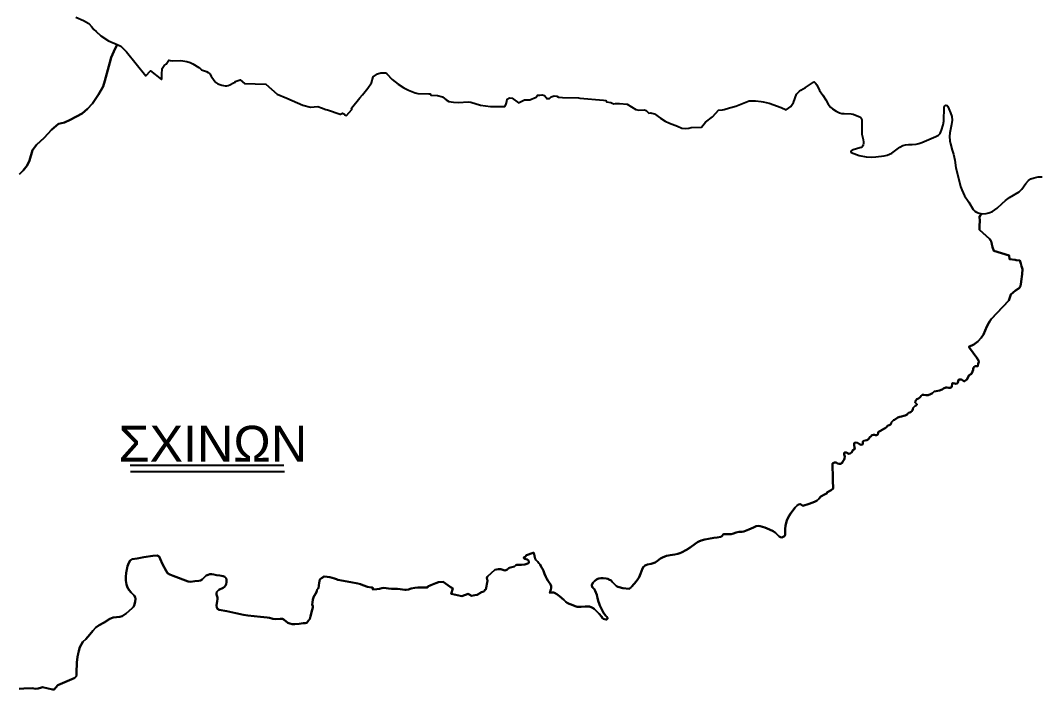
# Model space of a CAD drawing. Header units: metres. Extents: x 245125 to 394351, y 270578 to 4233311.
# Drawn here: x 293415 to 296245, y 4149672 to 4151530 of the extents above; entities that cross this region are included whole.
import ezdxf
from ezdxf.enums import TextEntityAlignment as Align
from ezdxf.lldxf.tags import DXFTag

# ---------------------------------------------------------------- set-up
doc = ezdxf.new("R2010")
doc.units = ezdxf.units.M
for name, color, linetype in [('4495-(228-329)', 103, 'Continuous'), ('ASTOTA', 7, 'Continuous'), ('ΗΛΕΙΑ_Ονομασία ΟΤΑ_ΟΚΧΕ', 6, 'Continuous')]:
    doc.layers.add(name, color=color, linetype=linetype)
doc.styles.add('ARIAL', font='arial.ttf')
tags = doc.linetypes.add('HIDDEN', pattern=[0.375, 0.25, -0.125]).pattern_tags.tags
tags[6:7] = [DXFTag(74, 4), DXFTag(75, 0), DXFTag(340, '0'), DXFTag(46, 1.0), DXFTag(50, 0.0), DXFTag(44, 0.0), DXFTag(45, 0.0)]
tags[4:5] = [DXFTag(74, 4), DXFTag(75, 0), DXFTag(340, '0'), DXFTag(46, 1.0), DXFTag(50, 0.0), DXFTag(44, 0.0), DXFTag(45, 0.0)]

msp = doc.modelspace()

# ---------------------------------------------------------------- linework, layer by layer
at = {"layer": '4495-(228-329)', "color": 103}
for p, q in [((293719.5, 4150295.5), (294147.4, 4150295.5)), ((293721.1, 4150277.4), (294149, 4150277.4))]:
    msp.add_line(p, q, dxfattribs=at)
at = {"layer": 'ASTOTA', "color": 253, "linetype": 'HIDDEN', "ltscale": 300}
for points in [[(293568.6, 4151539.2), (293589.9, 4151529.8), (293605, 4151522.2), (293612.6, 4151513.2), (293619.3, 4151505.3), (293625.7, 4151499.9), (293638.2, 4151487.3), (293659.8, 4151473.8), (293683.8, 4151463.5), (293674.6, 4151444.1), (293667, 4151427.8), (293663.2, 4151413.6), (293649.5, 4151362.5), (293644.6, 4151346.9), (293632, 4151324.8), (293615.1, 4151299.7), (293601.7, 4151284.6), (293586.8, 4151271.8), (293553, 4151254), (293537.3, 4151246.7), (293533.6, 4151245.6), (293520.6, 4151242.8), (293501.5, 4151226.1), (293481.1, 4151204.7), (293459.5, 4151184.8), (293448.7, 4151170), (293440.3, 4151141.2), (293433.1, 4151127.7), (293422.6, 4151113.9), (293412.2, 4151103.6)], [(293412.2, 4151103.6), (293422.6, 4151113.9), (293433.1, 4151127.7), (293440.3, 4151141.2), (293448.7, 4151170), (293459.5, 4151184.8), (293481.1, 4151204.7), (293501.5, 4151226.1), (293520.6, 4151242.8), (293533.6, 4151245.6), (293537.3, 4151246.7), (293553, 4151254), (293586.8, 4151271.8), (293601.7, 4151284.6), (293615.1, 4151299.7), (293632, 4151324.8), (293644.6, 4151346.9), (293649.5, 4151362.5), (293663.2, 4151413.6), (293667, 4151427.8), (293674.6, 4151444.1), (293683.8, 4151463.5), (293694.3, 4151459), (293709.7, 4151442.9), (293763.2, 4151376.8), (293776, 4151390.8), (293806.9, 4151366.3), (293808.1, 4151368.4), (293807.5, 4151380.6), (293808.7, 4151397.2), (293814.7, 4151404.9), (293819.9, 4151408.9), (293827.7, 4151420.4), (293831.3, 4151418.6), (293838.7, 4151417.7), (293859.9, 4151418.9), (293866.1, 4151418.5), (293877.3, 4151416), (293887, 4151413.2), (293894.2, 4151410), (293910.5, 4151399.5), (293915.8, 4151395.6), (293918.3, 4151392.9), (293932, 4151388.2), (293937, 4151385.6), (293940.9, 4151381.9), (293945.4, 4151376), (293953.4, 4151363.2), (293957.6, 4151358.3), (293963.3, 4151354.2), (293974.4, 4151350.7), (293984.1, 4151348.6), (293988.9, 4151348.5), (293992.5, 4151349.4), (293996.9, 4151351.3), (294007.4, 4151357), (294012, 4151358.6), (294011.4, 4151360.9), (294025.9, 4151365), (294038.1, 4151355.5), (294096.8, 4151353.2), (294128.4, 4151325.6), (294155.8, 4151314), (294199.7, 4151295.4), (294221.5, 4151289.7), (294241.2, 4151291.4), (294251.9, 4151287.5), (294263.5, 4151283.3), (294268.1, 4151281.7), (294303.3, 4151270), (294304.5, 4151270), (294310, 4151273), (294316, 4151270), (294317.2, 4151267.2), (294321.7, 4151266.4), (294336.4, 4151283.1), (294335.6, 4151286.6), (294358.5, 4151315.5), (294365.6, 4151323.6), (294380.2, 4151341.9), (294391, 4151357.3), (294395.1, 4151373.7), (294407.9, 4151381.9), (294417, 4151385), (294429.3, 4151385), (294433.6, 4151381.9), (294448.4, 4151366.4), (294465, 4151353.7), (294481.1, 4151343.5), (294493.7, 4151336.5), (294512, 4151328.9), (294519.6, 4151327.6), (294550.5, 4151326.6), (294553.5, 4151326.5), (294555.4, 4151322.5), (294558, 4151322.6), (294573.9, 4151321.9), (294588.4, 4151318.5), (294598.2, 4151310.1), (294606, 4151305), (294618.6, 4151303), (294631.8, 4151302.3), (294660.1, 4151304.5), (294667.4, 4151303.4), (294693.4, 4151295.1), (294721.2, 4151291.4), (294761.3, 4151291), (294762.5, 4151292.5), (294765, 4151298.5), (294767, 4151305.5), (294767.5, 4151311.5), (294774.8, 4151315.5), (294781.8, 4151314.6), (294799.8, 4151301.6), (294816.1, 4151309.5), (294831.3, 4151310.1), (294848.7, 4151317.4), (294852.5, 4151322.5), (294858.5, 4151322.5), (294865.5, 4151324), (294872, 4151321.5), (294876.5, 4151316.5), (294879, 4151313), (294880.1, 4151313.5), (294885.8, 4151313.5), (294890.2, 4151318.6), (294898.8, 4151320.5), (294906.1, 4151320), (294910.9, 4151317.1), (294921.5, 4151316), (294966, 4151315), (294969.6, 4151314.9), (295035.7, 4151309.1), (295041.8, 4151308), (295044, 4151304), (295056, 4151302.5), (295057.6, 4151301.8), (295059.7, 4151301), (295064.5, 4151299), (295069.5, 4151299.5), (295080.5, 4151299.5), (295101.5, 4151297.5), (295125.5, 4151282.9), (295134, 4151281.5), (295149.5, 4151282), (295154, 4151280.5), (295161.5, 4151272.5), (295167, 4151273.5), (295170.5, 4151273), (295177.5, 4151270.5), (295194.6, 4151259), (295207, 4151251), (295219.5, 4151245), (295241.5, 4151237), (295253.5, 4151231), (295264.5, 4151230.5), (295273, 4151231), (295279.5, 4151233), (295308.5, 4151233.5), (295319.5, 4151248), (295338.5, 4151263), (295348.5, 4151273), (295355.5, 4151281.5), (295366.5, 4151282), (295371.6, 4151283.4), (295386.3, 4151287.4), (295403.7, 4151291.8), (295440.6, 4151307.1), (295458.1, 4151306.6), (295473.8, 4151305.1), (295479.4, 4151303.9), (295496.8, 4151300.1), (295529.8, 4151288.5), (295543.4, 4151281.7), (295557, 4151291.6), (295564.3, 4151302.6), (295572.4, 4151325.2), (295580.5, 4151334.2), (295584.2, 4151336.4), (295597.3, 4151344.3), (295619.8, 4151359.1), (295621, 4151360), (295624.9, 4151356.3), (295628.4, 4151351.7), (295636.2, 4151335.7), (295645.1, 4151323.2), (295654, 4151309.7), (295660.4, 4151298.2), (295666.9, 4151289), (295672, 4151284.5), (295682.4, 4151277.9), (295692.3, 4151273.6), (295698.7, 4151272.3), (295704.9, 4151271.5), (295724, 4151271.2), (295729.8, 4151270.3), (295745.5, 4151263.8), (295750.3, 4151261.4), (295752.9, 4151258.1), (295753.7, 4151253.3), (295753.8, 4151214.7), (295757.3, 4151199.8), (295758.3, 4151192.3), (295758.7, 4151188.1), (295758.1, 4151184.7), (295756.9, 4151181.6), (295754.9, 4151178.9), (295752.4, 4151177.6), (295742, 4151174.8), (295727.5, 4151169.8), (295724.7, 4151168), (295723.8, 4151165.9), (295724.2, 4151163.5), (295746.8, 4151155.3), (295766.3, 4151151.4), (295780.2, 4151150.9), (295792.6, 4151151.4), (295815.6, 4151154.4), (295824.2, 4151156.5), (295830.6, 4151158.6), (295837.3, 4151162.1), (295859.8, 4151178.6), (295868.4, 4151183), (295875.6, 4151185), (295884, 4151186), (295894.3, 4151186.1), (295904.9, 4151187.1), (295912.6, 4151188.6), (295920.5, 4151191.3), (295960.1, 4151208.2), (295967.4, 4151212.1), (295971.7, 4151216.7), (295975.4, 4151225.7), (295980.1, 4151240.1), (295982.3, 4151250.4), (295983.1, 4151289.8), (295984.2, 4151293.6), (295987.3, 4151294.9), (295990.9, 4151294.2), (295993, 4151291.6), (295995.8, 4151284.8), (296000.9, 4151273.8), (296004.4, 4151263.5), (296004.9, 4151253.7), (296003.4, 4151240.9), (295998.9, 4151218.4), (295997.9, 4151208.1), (295998.7, 4151196.4), (296000.1, 4151187.6), (296004.9, 4151170.1), (296008.8, 4151159.1), (296012.4, 4151142.1), (296015.6, 4151120.9), (296023.8, 4151088.4), (296028.5, 4151069.4), (296031.6, 4151059.6), (296039.6, 4151043.4), (296049.3, 4151028.8), (296051.1, 4151025.9), (296063.7, 4151005.5), (296068.5, 4151000.8), (296073.1, 4150998.2), (296079.8, 4150995.3), (296084.8, 4150994.2), (296084.7, 4150991.8), (296084.3, 4150987.9), (296081, 4150986.7), (296082.1, 4150972.1), (296081, 4150962.1), (296081, 4150948.5), (296109, 4150923.4), (296113.7, 4150917), (296117.1, 4150900.7), (296120.6, 4150890.2), (296163.7, 4150877.5), (296164.8, 4150867.2), (296180.4, 4150865.2), (296183.1, 4150864.9), (296193.3, 4150863.6), (296196.1, 4150855.2), (296198.2, 4150848.1), (296200.7, 4150839.5), (296199.4, 4150825.5), (296197.3, 4150805.1), (296197.2, 4150803.9), (296194.9, 4150792.5), (296191.2, 4150786.8), (296180.8, 4150779.9), (296168.6, 4150769.4), (296162.3, 4150752.3), (296145.8, 4150734.7), (296113.3, 4150700.4), (296110.1, 4150694.9), (296107.1, 4150690.1), (296101.9, 4150680.4), (296092, 4150657.8), (296085.4, 4150648.5), (296076.1, 4150639), (296065, 4150630.7), (296051.4, 4150623.9), (296053.2, 4150620.8), (296073.3, 4150593.3), (296078.7, 4150585.8), (296079, 4150582.2), (296077.6, 4150576.2), (296076.8, 4150571.5), (296076.6, 4150570), (296069.2, 4150570.1), (296066.4, 4150568.7), (296064.4, 4150565.7), (296063.5, 4150562.9), (296063.1, 4150559.7), (296062, 4150555.3), (296058.8, 4150548.8), (296052.7, 4150544.8), (296045.5, 4150533.5), (296042.5, 4150530.4), (296040, 4150528.5), (296037.4, 4150528.6), (296034.4, 4150530.3), (296031.2, 4150533.1), (296027.1, 4150533.5), (296023.8, 4150533.1), (296022.6, 4150530.9), (296021.1, 4150524.9), (296019.2, 4150522.1), (296015.5, 4150521.3), (296012.3, 4150522.1), (296008.3, 4150523.3), (296005.9, 4150522.7), (296005, 4150519.7), (296004.1, 4150514.2), (296002.9, 4150511.9), (295999.3, 4150509.9), (295995.2, 4150510), (295990.8, 4150511), (295987.4, 4150510.5), (295981.4, 4150508.4), (295977.4, 4150505.1), (295970.1, 4150502.3), (295960.2, 4150500.7), (295955.2, 4150499.4), (295950.5, 4150495.4), (295944.8, 4150492.5), (295938.4, 4150489.7), (295932.1, 4150489.3), (295926.4, 4150490.6), (295922, 4150490.3), (295919.2, 4150488), (295915.8, 4150484.3), (295911.7, 4150480.6), (295906.9, 4150478.2), (295904.2, 4150475.2), (295902.8, 4150472.5), (295902.7, 4150469.4), (295903.9, 4150467.5), (295906.4, 4150465.6), (295906.7, 4150464.2), (295906.5, 4150462.3), (295905.4, 4150461.1), (295902.4, 4150459.7), (295898.9, 4150456.7), (295896.9, 4150454.6), (295895.8, 4150451.1), (295894.6, 4150448), (295892.6, 4150445.1), (295890.8, 4150443), (295887.5, 4150441.7), (295883.3, 4150440.7), (295881.5, 4150438.6), (295880.2, 4150436.3), (295878.2, 4150434.8), (295874.8, 4150433.1), (295870.3, 4150432.3), (295864.6, 4150429.9), (295859.6, 4150429.3), (295854.3, 4150427.8), (295845.1, 4150421.2), (295841.9, 4150420.2), (295838.9, 4150417.7), (295836.8, 4150414.4), (295835.7, 4150410.6), (295833.7, 4150407.7), (295829.6, 4150406.5), (295825.4, 4150404.5), (295822.8, 4150400.5), (295819.2, 4150397.9), (295815.2, 4150396.1), (295810.8, 4150393.5), (295805.7, 4150390.8), (295802.2, 4150389.1), (295799.3, 4150386.4), (295799.2, 4150383.8), (295798, 4150380.6), (295795, 4150378.4), (295792, 4150378.3), (295789.4, 4150379), (295785.4, 4150379.6), (295782, 4150378.7), (295779.9, 4150376.1), (295776.3, 4150372.5), (295772.5, 4150367.6), (295767.8, 4150364.9), (295763.2, 4150363.9), (295759.6, 4150363.2), (295756.9, 4150360.9), (295756.4, 4150357.8), (295756.7, 4150353.9), (295755.1, 4150352.3), (295752.2, 4150352), (295747.2, 4150353.6), (295741.7, 4150357.5), (295737, 4150358.3), (295733.9, 4150356.8), (295732.6, 4150354.4), (295732.2, 4150350.3), (295733.3, 4150344.5), (295734.2, 4150341.6), (295733.3, 4150339.6), (295728.9, 4150336.4), (295725.8, 4150331.1), (295721.8, 4150327.5), (295717.6, 4150326.8), (295713.8, 4150328.5), (295711.3, 4150330), (295708, 4150330.6), (295706, 4150330.4), (295704.7, 4150329.1), (295705.1, 4150324.7), (295706.8, 4150319.2), (295706.2, 4150314.1), (295704.5, 4150310.7), (295701.3, 4150305.5), (295699.4, 4150301.7), (295694.7, 4150299.2), (295690.1, 4150298.9), (295686.1, 4150300), (295682.8, 4150302.1), (295678, 4150302.1), (295674.4, 4150300.9), (295672.7, 4150299.5), (295672.8, 4150293.4), (295673.4, 4150263.7), (295673.6, 4150253.1), (295674, 4150230.5), (295668.5, 4150225.5), (295656.9, 4150218.8), (295657.5, 4150217.5), (295650.5, 4150213.9), (295640.4, 4150207.8), (295634.4, 4150201.4), (295630.2, 4150197.1), (295622, 4150193.2), (295607.5, 4150187.6), (295590.4, 4150182.2), (295583.8, 4150186.9), (295581.5, 4150187), (295577.7, 4150186.2), (295574, 4150183.4), (295568.9, 4150177.4), (295556.8, 4150162.3), (295550.1, 4150151.9), (295545.7, 4150141.3), (295541.9, 4150127.9), (295541.1, 4150117.5), (295541.1, 4150109.8), (295541.2, 4150104.8), (295540.7, 4150101.3), (295538.6, 4150097.9), (295535.4, 4150095.8), (295532, 4150094.5), (295528.3, 4150094.9), (295524.4, 4150097.3), (295514.3, 4150107.2), (295507.1, 4150112.2), (295497.5, 4150116.4), (295483.9, 4150121.9), (295471.7, 4150125.6), (295465.5, 4150126.4), (295460.5, 4150125.5), (295453.1, 4150122.2), (295446.4, 4150118.9), (295440, 4150116.8), (295434.8, 4150114.3), (295426, 4150110.6), (295421, 4150109.7), (295417.8, 4150110), (295412.1, 4150109.8), (295405, 4150108), (295397.6, 4150105), (295391.1, 4150103.8), (295384.1, 4150103.3), (295369.5, 4150103.5), (295365, 4150098.2), (295363.3, 4150097.1), (295361.6, 4150096.4), (295351.4, 4150094.6), (295342.1, 4150093), (295327.6, 4150090.2), (295317.6, 4150088.3), (295307.3, 4150085.6), (295300.6, 4150083.5), (295296.9, 4150081.5), (295290.3, 4150076.8), (295276.6, 4150066.8), (295266.2, 4150059.6), (295252.9, 4150052.4), (295248.2, 4150050.3), (295242.6, 4150048.5), (295234.4, 4150046.9), (295221.2, 4150045.4), (295216.1, 4150044.7), (295210.6, 4150043.2), (295206.2, 4150041.4), (295199.4, 4150038.5), (295194.6, 4150035.9), (295190.8, 4150033.5), (295185.6, 4150029.2), (295179, 4150025.2), (295174.3, 4150022.8), (295168.1, 4150021.1), (295158.5, 4150018.9), (295153.4, 4150017.4), (295150.1, 4150015.7), (295146.8, 4150012.5), (295143.9, 4150007.8), (295141.2, 4150000.7), (295138.9, 4149992.9), (295134.6, 4149984), (295131.4, 4149978.1), (295126.9, 4149971.9), (295114.4, 4149958.1), (295111.6, 4149955.4), (295106.7, 4149951.6), (295089.8, 4149954), (295079.7, 4149955.9), (295076, 4149957.2), (295073.4, 4149958.3), (295071, 4149959.7), (295065.3, 4149965.8), (295060.2, 4149971.4), (295055.8, 4149975.3), (295052.8, 4149977.1), (295048, 4149979.1), (295042.8, 4149980.3), (295035.1, 4149981.1), (295027.9, 4149981.1), (295023.1, 4149980.3), (295020.1, 4149979.5), (295016.6, 4149977.6), (295010.9, 4149973), (295007, 4149969.1), (295004.5, 4149965), (295003.8, 4149962.8), (295003.5, 4149959.9), (295004.1, 4149958), (295005.5, 4149955.8), (295007.1, 4149954.1), (295009.6, 4149951.3), (295012.4, 4149945.8), (295016.9, 4149934.6), (295019.5, 4149926.2), (295022, 4149915.7), (295023.5, 4149910.5), (295025.4, 4149905), (295029.9, 4149896.5), (295036, 4149885.2), (295041.9, 4149877), (295045.5, 4149873.6), (295046.8, 4149871.6), (295046.9, 4149869.5), (295046.5, 4149868), (295045.1, 4149866.7), (295042, 4149866.4), (295038.6, 4149867), (295035.3, 4149868.5), (295033.3, 4149870.4), (295029.9, 4149874.5), (295023.6, 4149881.9), (295017.5, 4149888.5), (295012.6, 4149893.5), (295009.4, 4149896), (295004.8, 4149898.6), (295001.7, 4149900.4), (294999, 4149901.7), (294997.6, 4149902.2), (294996, 4149902.4), (294994.5, 4149902.5), (294990.6, 4149902.6), (294985.1, 4149902.5), (294973.9, 4149901.7), (294968.9, 4149901.7), (294962.8, 4149901.9), (294956.7, 4149903.6), (294946.2, 4149907.8), (294939.9, 4149910.4), (294934.9, 4149913.2), (294931, 4149915.7), (294925.1, 4149920.9), (294913.5, 4149931), (294906.2, 4149937), (294899.9, 4149941), (294896.5, 4149941.7), (294892.5, 4149941.3), (294886.4, 4149940.3), (294889.8, 4149950.2), (294890.5, 4149953.1), (294890.7, 4149956.5), (294890.4, 4149959), (294889.4, 4149962.1), (294887.5, 4149965.4), (294885, 4149969), (294880.9, 4149974.6), (294878.3, 4149979.1), (294875.5, 4149985), (294871.9, 4149993.6), (294868.9, 4150001.4), (294866, 4150007.1), (294862.7, 4150013.1), (294859.5, 4150019), (294856.2, 4150023.3), (294852.9, 4150026.9), (294848, 4150031.8), (294845.5, 4150034.6), (294842.2, 4150051.8), (294840.7, 4150051.3), (294821.9, 4150044.8), (294817.7, 4150041), (294815.6, 4150039.5), (294814.2, 4150038.1), (294814.1, 4150036.9), (294815.2, 4150036), (294817.5, 4150035), (294823.5, 4150033.4), (294827, 4150030), (294828.2, 4150027.1), (294827.8, 4150024.3), (294825.7, 4150022.4), (294817.1, 4150019.7), (294808, 4150018), (294795.1, 4150018.7), (294791.6, 4150017.3), (294788.1, 4150014), (294773.5, 4150009.9), (294767.1, 4150004.7), (294761.6, 4150003), (294756.3, 4150004.1), (294749.9, 4150006.2), (294742.7, 4150006), (294733.7, 4150004.5), (294712.9, 4149986.2), (294711.6, 4149982), (294713.3, 4149974.3), (294708.7, 4149949.7), (294707.2, 4149950), (294705.1, 4149945.7), (294703, 4149944), (294696.7, 4149942.2), (294691.7, 4149939.2), (294689.3, 4149937.6), (294684.1, 4149935), (294677.7, 4149934.3), (294668.4, 4149932.5), (294659.6, 4149938), (294642.2, 4149931.7), (294612.6, 4149937.8), (294616.6, 4149953), (294609.9, 4149957.6), (294590.2, 4149971), (294576.7, 4149970.5), (294570, 4149967.7), (294555.4, 4149961.5), (294547.5, 4149958), (294546.6, 4149955.7), (294532.6, 4149955.8), (294519.3, 4149955.6), (294511, 4149954.5), (294500.8, 4149952.4), (294494.1, 4149950), (294487.1, 4149948.9), (294483, 4149948.8), (294477.3, 4149949.5), (294470.6, 4149950.4), (294463.3, 4149951.6), (294454.6, 4149951.9), (294446.2, 4149952), (294438.2, 4149952.9), (294425.1, 4149954.1), (294419.6, 4149953.7), (294412.9, 4149952), (294405.4, 4149950.9), (294394.2, 4149950.3), (294394.1, 4149951.5), (294394.1, 4149952.3), (294393.6, 4149955.5), (294390, 4149955.5), (294379.5, 4149957.5), (294366.5, 4149961.5), (294360.5, 4149965), (294356.9, 4149965.6), (294353.2, 4149966.2), (294333.4, 4149969.9), (294297.5, 4149976.6), (294293.1, 4149978.4), (294288, 4149980.5), (294274.5, 4149984), (294268, 4149985), (294259, 4149985.5), (294251.4, 4149981.2), (294247.4, 4149977.2), (294245.4, 4149968.8), (294244.4, 4149960.8), (294244.2, 4149959.7), (294243.8, 4149954.5), (294242.4, 4149952.4), (294240.6, 4149951.2), (294239.5, 4149949.6), (294238.9, 4149946.2), (294236.5, 4149940.9), (294230.8, 4149930.4), (294228, 4149922.4), (294226.5, 4149913.3), (294226.3, 4149908.1), (294227.7, 4149903.5), (294227.4, 4149899.8), (294225.9, 4149893.7), (294221.5, 4149875.7), (294219.5, 4149867.6), (294217, 4149864.3), (294213.3, 4149859.7), (294210.9, 4149856.8), (294207.2, 4149856.2), (294201.2, 4149856.2), (294189.6, 4149854.5), (294177.3, 4149853.1), (294170.1, 4149853.7), (294164, 4149855.3), (294158.4, 4149857.7), (294147.7, 4149865.7), (294143.2, 4149868), (294137.3, 4149868.5), (294123.2, 4149867.8), (294116.7, 4149868.5), (294113.3, 4149868.9), (294107, 4149871), (294100.6, 4149872), (294081.8, 4149874), (294046.7, 4149877.3), (294034.5, 4149879.5), (294013.8, 4149883.9), (293988.5, 4149889.8), (293967.3, 4149893.5), (293962.5, 4149896.4), (293960.5, 4149900.2), (293959.8, 4149905.8), (293961.9, 4149917.2), (293962.9, 4149923.3), (293962.5, 4149927.5), (293960, 4149936), (293959.9, 4149940.1), (293961, 4149943.4), (293963.2, 4149946.1), (293966.8, 4149948.7), (293978.5, 4149954.1), (293982.2, 4149957.1), (293985.3, 4149961.4), (293986.5, 4149965), (293987.5, 4149970.2), (293987.6, 4149976.4), (293986.3, 4149981.7), (293983.5, 4149985.4), (293978.8, 4149987.1), (293969.3, 4149988.3), (293960, 4149989.5), (293952, 4149991.6), (293947.2, 4149992.6), (293941.7, 4149992.3), (293936.5, 4149990.8), (293931.6, 4149988.3), (293927.3, 4149985.1), (293920.2, 4149978), (293915.8, 4149975), (293910.6, 4149973.7), (293900.1, 4149973), (293887.7, 4149971.4), (293880.9, 4149971.7), (293839.2, 4149987.5), (293829.9, 4149991.4), (293823.7, 4149995.2), (293819.8, 4150001.4), (293810.1, 4150020.3), (293803.4, 4150035.1), (293800.1, 4150041.8), (293795.2, 4150044.3), (293783.2, 4150043.8), (293757.4, 4150039.5), (293739, 4150035.6), (293725.4, 4150033.8), (293720.3, 4150030.3), (293716, 4150023.9), (293712.7, 4150014.2), (293708.5, 4149996.1), (293707.4, 4149985.4), (293707.6, 4149974.8), (293709.5, 4149963.6), (293712.4, 4149955.6), (293717.5, 4149948.2), (293722.8, 4149941.5), (293731.1, 4149933.5), (293733.5, 4149928.4), (293734.7, 4149924.1), (293733.7, 4149915.8), (293731, 4149905.1), (293729, 4149901.3), (293725.4, 4149898.3), (293708.7, 4149883.5), (293703.5, 4149879.3), (293697.2, 4149875.9), (293691.1, 4149873.8), (293681.5, 4149873.2), (293672.4, 4149871.9), (293663.5, 4149868), (293648, 4149858), (293633.7, 4149850.7), (293624.6, 4149844.2), (293615.8, 4149835.1), (293607.4, 4149825), (293596.5, 4149812.2), (293588.7, 4149804.3), (293580.1, 4149790.1), (293576.7, 4149779.3), (293573.6, 4149763), (293571.2, 4149747.3), (293570.6, 4149718.4), (293570.5, 4149712), (293569.6, 4149708.5), (293567.4, 4149705.1), (293564.6, 4149703.5), (293557.3, 4149700.5), (293531.6, 4149689.5), (293518.8, 4149683.8), (293513.5, 4149677.6), (293509, 4149672.4), (293503.8, 4149671.8), (293487.8, 4149675.9), (293480.1, 4149677.9), (293476.4, 4149678.3), (293472.9, 4149677.7), (293464.5, 4149675.1), (293456.1, 4149674.3), (293448.3, 4149675.5), (293423.9, 4149675.1), (293411, 4149673.5)], [(293412.2, 4151103.6), (293422.6, 4151113.9), (293433.1, 4151127.7), (293440.3, 4151141.2), (293448.7, 4151170), (293459.5, 4151184.8), (293481.1, 4151204.7), (293501.5, 4151226.1), (293520.6, 4151242.8), (293533.6, 4151245.6), (293537.3, 4151246.7), (293553, 4151254), (293586.8, 4151271.8), (293601.7, 4151284.6), (293615.1, 4151299.7), (293632, 4151324.8), (293644.6, 4151346.9), (293649.5, 4151362.5), (293663.2, 4151413.6), (293667, 4151427.8), (293674.6, 4151444.1), (293683.8, 4151463.5), (293694.3, 4151459), (293709.7, 4151442.9), (293763.2, 4151376.8), (293776, 4151390.8), (293806.9, 4151366.3), (293808.1, 4151368.4), (293807.5, 4151380.6), (293808.7, 4151397.2), (293814.7, 4151404.9), (293819.9, 4151408.9), (293827.7, 4151420.4), (293831.3, 4151418.6), (293838.7, 4151417.7), (293859.9, 4151418.9), (293866.1, 4151418.5), (293877.3, 4151416), (293887, 4151413.2), (293894.2, 4151410), (293910.5, 4151399.5), (293915.8, 4151395.6), (293918.3, 4151392.9), (293932, 4151388.2), (293937, 4151385.6), (293940.9, 4151381.9), (293945.4, 4151376), (293953.4, 4151363.2), (293957.6, 4151358.3), (293963.3, 4151354.2), (293974.4, 4151350.7), (293984.1, 4151348.6), (293988.9, 4151348.5), (293992.5, 4151349.4), (293996.9, 4151351.3), (294007.4, 4151357), (294012, 4151358.6), (294011.4, 4151360.9), (294025.9, 4151365), (294038.1, 4151355.5), (294096.8, 4151353.2), (294128.4, 4151325.6), (294155.8, 4151314), (294199.7, 4151295.4), (294221.5, 4151289.7), (294241.2, 4151291.4), (294251.9, 4151287.5), (294263.5, 4151283.3), (294268.1, 4151281.7), (294303.3, 4151270), (294304.5, 4151270), (294310, 4151273), (294316, 4151270), (294317.2, 4151267.2), (294321.7, 4151266.4), (294336.4, 4151283.1), (294335.6, 4151286.6), (294358.5, 4151315.5), (294365.6, 4151323.6), (294380.2, 4151341.9), (294391, 4151357.3), (294395.1, 4151373.7), (294407.9, 4151381.9), (294417, 4151385), (294429.3, 4151385), (294433.6, 4151381.9), (294448.4, 4151366.4), (294465, 4151353.7), (294481.1, 4151343.5), (294493.7, 4151336.5), (294512, 4151328.9), (294519.6, 4151327.6), (294550.5, 4151326.6), (294553.5, 4151326.5), (294555.4, 4151322.5), (294558, 4151322.6), (294573.9, 4151321.9), (294588.4, 4151318.5), (294598.2, 4151310.1), (294606, 4151305), (294618.6, 4151303), (294631.8, 4151302.3), (294660.1, 4151304.5), (294667.4, 4151303.4), (294693.4, 4151295.1), (294721.2, 4151291.4), (294761.3, 4151291), (294762.5, 4151292.5), (294765, 4151298.5), (294767, 4151305.5), (294767.5, 4151311.5), (294774.8, 4151315.5), (294781.8, 4151314.6), (294799.8, 4151301.6), (294816.1, 4151309.5), (294831.3, 4151310.1), (294848.7, 4151317.4), (294852.5, 4151322.5), (294858.5, 4151322.5), (294865.5, 4151324), (294872, 4151321.5), (294876.5, 4151316.5), (294879, 4151313), (294880.1, 4151313.5), (294885.8, 4151313.5), (294890.2, 4151318.6), (294898.8, 4151320.5), (294906.1, 4151320), (294910.9, 4151317.1), (294921.5, 4151316), (294966, 4151315), (294969.6, 4151314.9), (295035.7, 4151309.1), (295041.8, 4151308), (295044, 4151304), (295056, 4151302.5), (295057.6, 4151301.8), (295059.7, 4151301), (295064.5, 4151299), (295069.5, 4151299.5), (295080.5, 4151299.5), (295101.5, 4151297.5), (295125.5, 4151282.9), (295134, 4151281.5), (295149.5, 4151282), (295154, 4151280.5), (295161.5, 4151272.5), (295167, 4151273.5), (295170.5, 4151273), (295177.5, 4151270.5), (295194.6, 4151259), (295207, 4151251), (295219.5, 4151245), (295241.5, 4151237), (295253.5, 4151231), (295264.5, 4151230.5), (295273, 4151231), (295279.5, 4151233), (295308.5, 4151233.5), (295319.5, 4151248), (295338.5, 4151263), (295348.5, 4151273), (295355.5, 4151281.5), (295366.5, 4151282), (295371.6, 4151283.4), (295386.3, 4151287.4), (295403.7, 4151291.8), (295440.6, 4151307.1), (295458.1, 4151306.6), (295473.8, 4151305.1), (295479.4, 4151303.9), (295496.8, 4151300.1), (295529.8, 4151288.5), (295543.4, 4151281.7), (295557, 4151291.6), (295564.3, 4151302.6), (295572.4, 4151325.2), (295580.5, 4151334.2), (295584.2, 4151336.4), (295597.3, 4151344.3), (295619.8, 4151359.1), (295621, 4151360), (295624.9, 4151356.3), (295628.4, 4151351.7), (295636.2, 4151335.7), (295645.1, 4151323.2), (295654, 4151309.7), (295660.4, 4151298.2), (295666.9, 4151289), (295672, 4151284.5), (295682.4, 4151277.9), (295692.3, 4151273.6), (295698.7, 4151272.3), (295704.9, 4151271.5), (295724, 4151271.2), (295729.8, 4151270.3), (295745.5, 4151263.8), (295750.3, 4151261.4), (295752.9, 4151258.1), (295753.7, 4151253.3), (295753.8, 4151214.7), (295757.3, 4151199.8), (295758.3, 4151192.3), (295758.7, 4151188.1), (295758.1, 4151184.7), (295756.9, 4151181.6), (295754.9, 4151178.9), (295752.4, 4151177.6), (295742, 4151174.8), (295727.5, 4151169.8), (295724.7, 4151168), (295723.8, 4151165.9), (295724.2, 4151163.5), (295746.8, 4151155.3), (295766.3, 4151151.4), (295780.2, 4151150.9), (295792.6, 4151151.4), (295815.6, 4151154.4), (295824.2, 4151156.5), (295830.6, 4151158.6), (295837.3, 4151162.1), (295859.8, 4151178.6), (295868.4, 4151183), (295875.6, 4151185), (295884, 4151186), (295894.3, 4151186.1), (295904.9, 4151187.1), (295912.6, 4151188.6), (295920.5, 4151191.3), (295960.1, 4151208.2), (295967.4, 4151212.1), (295971.7, 4151216.7), (295975.4, 4151225.7), (295980.1, 4151240.1), (295982.3, 4151250.4), (295983.1, 4151289.8), (295984.2, 4151293.6), (295987.3, 4151294.9), (295990.9, 4151294.2), (295993, 4151291.6), (295995.8, 4151284.8), (296000.9, 4151273.8), (296004.4, 4151263.5), (296004.9, 4151253.7), (296003.4, 4151240.9), (295998.9, 4151218.4), (295997.9, 4151208.1), (295998.7, 4151196.4), (296000.1, 4151187.6), (296004.9, 4151170.1), (296008.8, 4151159.1), (296012.4, 4151142.1), (296015.6, 4151120.9), (296023.8, 4151088.4), (296028.5, 4151069.4), (296031.6, 4151059.6), (296039.6, 4151043.4), (296049.3, 4151028.8), (296051.1, 4151025.9), (296063.7, 4151005.5), (296068.5, 4151000.8), (296073.1, 4150998.2), (296079.8, 4150995.3), (296084.8, 4150994.2), (296084.7, 4150991.8), (296084.3, 4150987.9), (296081, 4150986.7), (296082.1, 4150972.1), (296081, 4150962.1), (296081, 4150948.5), (296109, 4150923.4), (296113.7, 4150917), (296117.1, 4150900.7), (296120.6, 4150890.2), (296163.7, 4150877.5), (296164.8, 4150867.2), (296180.4, 4150865.2), (296183.1, 4150864.9), (296193.3, 4150863.6), (296196.1, 4150855.2), (296198.2, 4150848.1), (296200.7, 4150839.5), (296199.4, 4150825.5), (296197.3, 4150805.1), (296197.2, 4150803.9), (296194.9, 4150792.5), (296191.2, 4150786.8), (296180.8, 4150779.9), (296168.6, 4150769.4), (296162.3, 4150752.3), (296145.8, 4150734.7), (296113.3, 4150700.4), (296110.1, 4150694.9), (296107.1, 4150690.1), (296101.9, 4150680.4), (296092, 4150657.8), (296085.4, 4150648.5), (296076.1, 4150639), (296065, 4150630.7), (296051.4, 4150623.9), (296053.2, 4150620.8), (296073.3, 4150593.3), (296078.7, 4150585.8), (296079, 4150582.2), (296077.6, 4150576.2), (296076.8, 4150571.5), (296076.6, 4150570), (296069.2, 4150570.1), (296066.4, 4150568.7), (296064.4, 4150565.7), (296063.5, 4150562.9), (296063.1, 4150559.7), (296062, 4150555.3), (296058.8, 4150548.8), (296052.7, 4150544.8), (296045.5, 4150533.5), (296042.5, 4150530.4), (296040, 4150528.5), (296037.4, 4150528.6), (296034.4, 4150530.3), (296031.2, 4150533.1), (296027.1, 4150533.5), (296023.8, 4150533.1), (296022.6, 4150530.9), (296021.1, 4150524.9), (296019.2, 4150522.1), (296015.5, 4150521.3), (296012.3, 4150522.1), (296008.3, 4150523.3), (296005.9, 4150522.7), (296005, 4150519.7), (296004.1, 4150514.2), (296002.9, 4150511.9), (295999.3, 4150509.9), (295995.2, 4150510), (295990.8, 4150511), (295987.4, 4150510.5), (295981.4, 4150508.4), (295977.4, 4150505.1), (295970.1, 4150502.3), (295960.2, 4150500.7), (295955.2, 4150499.4), (295950.5, 4150495.4), (295944.8, 4150492.5), (295938.4, 4150489.7), (295932.1, 4150489.3), (295926.4, 4150490.6), (295922, 4150490.3), (295919.2, 4150488), (295915.8, 4150484.3), (295911.7, 4150480.6), (295906.9, 4150478.2), (295904.2, 4150475.2), (295902.8, 4150472.5), (295902.7, 4150469.4), (295903.9, 4150467.5), (295906.4, 4150465.6), (295906.7, 4150464.2), (295906.5, 4150462.3), (295905.4, 4150461.1), (295902.4, 4150459.7), (295898.9, 4150456.7), (295896.9, 4150454.6), (295895.8, 4150451.1), (295894.6, 4150448), (295892.6, 4150445.1), (295890.8, 4150443), (295887.5, 4150441.7), (295883.3, 4150440.7), (295881.5, 4150438.6), (295880.2, 4150436.3), (295878.2, 4150434.8), (295874.8, 4150433.1), (295870.3, 4150432.3), (295864.6, 4150429.9), (295859.6, 4150429.3), (295854.3, 4150427.8), (295845.1, 4150421.2), (295841.9, 4150420.2), (295838.9, 4150417.7), (295836.8, 4150414.4), (295835.7, 4150410.6), (295833.7, 4150407.7), (295829.6, 4150406.5), (295825.4, 4150404.5), (295822.8, 4150400.5), (295819.2, 4150397.9), (295815.2, 4150396.1), (295810.8, 4150393.5), (295805.7, 4150390.8), (295802.2, 4150389.1), (295799.3, 4150386.4), (295799.2, 4150383.8), (295798, 4150380.6), (295795, 4150378.4), (295792, 4150378.3), (295789.4, 4150379), (295785.4, 4150379.6), (295782, 4150378.7), (295779.9, 4150376.1), (295776.3, 4150372.5), (295772.5, 4150367.6), (295767.8, 4150364.9), (295763.2, 4150363.9), (295759.6, 4150363.2), (295756.9, 4150360.9), (295756.4, 4150357.8), (295756.7, 4150353.9), (295755.1, 4150352.3), (295752.2, 4150352), (295747.2, 4150353.6), (295741.7, 4150357.5), (295737, 4150358.3), (295733.9, 4150356.8), (295732.6, 4150354.4), (295732.2, 4150350.3), (295733.3, 4150344.5), (295734.2, 4150341.6), (295733.3, 4150339.6), (295728.9, 4150336.4), (295725.8, 4150331.1), (295721.8, 4150327.5), (295717.6, 4150326.8), (295713.8, 4150328.5), (295711.3, 4150330), (295708, 4150330.6), (295706, 4150330.4), (295704.7, 4150329.1), (295705.1, 4150324.7), (295706.8, 4150319.2), (295706.2, 4150314.1), (295704.5, 4150310.7), (295701.3, 4150305.5), (295699.4, 4150301.7), (295694.7, 4150299.2), (295690.1, 4150298.9), (295686.1, 4150300), (295682.8, 4150302.1), (295678, 4150302.1), (295674.4, 4150300.9), (295672.7, 4150299.5), (295672.8, 4150293.4), (295673.4, 4150263.7), (295673.6, 4150253.1), (295674, 4150230.5), (295668.5, 4150225.5), (295656.9, 4150218.8), (295657.5, 4150217.5), (295650.5, 4150213.9), (295640.4, 4150207.8), (295634.4, 4150201.4), (295630.2, 4150197.1), (295622, 4150193.2), (295607.5, 4150187.6), (295590.4, 4150182.2), (295583.8, 4150186.9), (295581.5, 4150187), (295577.7, 4150186.2), (295574, 4150183.4), (295568.9, 4150177.4), (295556.8, 4150162.3), (295550.1, 4150151.9), (295545.7, 4150141.3), (295541.9, 4150127.9), (295541.1, 4150117.5), (295541.1, 4150109.8), (295541.2, 4150104.8), (295540.7, 4150101.3), (295538.6, 4150097.9), (295535.4, 4150095.8), (295532, 4150094.5), (295528.3, 4150094.9), (295524.4, 4150097.3), (295514.3, 4150107.2), (295507.1, 4150112.2), (295497.5, 4150116.4), (295483.9, 4150121.9), (295471.7, 4150125.6), (295465.5, 4150126.4), (295460.5, 4150125.5), (295453.1, 4150122.2), (295446.4, 4150118.9), (295440, 4150116.8), (295434.8, 4150114.3), (295426, 4150110.6), (295421, 4150109.7), (295417.8, 4150110), (295412.1, 4150109.8), (295405, 4150108), (295397.6, 4150105), (295391.1, 4150103.8), (295384.1, 4150103.3), (295369.5, 4150103.5), (295365, 4150098.2), (295363.3, 4150097.1), (295361.6, 4150096.4), (295351.4, 4150094.6), (295342.1, 4150093), (295327.6, 4150090.2), (295317.6, 4150088.3), (295307.3, 4150085.6), (295300.6, 4150083.5), (295296.9, 4150081.5), (295290.3, 4150076.8), (295276.6, 4150066.8), (295266.2, 4150059.6), (295252.9, 4150052.4), (295248.2, 4150050.3), (295242.6, 4150048.5), (295234.4, 4150046.9), (295221.2, 4150045.4), (295216.1, 4150044.7), (295210.6, 4150043.2), (295206.2, 4150041.4), (295199.4, 4150038.5), (295194.6, 4150035.9), (295190.8, 4150033.5), (295185.6, 4150029.2), (295179, 4150025.2), (295174.3, 4150022.8), (295168.1, 4150021.1), (295158.5, 4150018.9), (295153.4, 4150017.4), (295150.1, 4150015.7), (295146.8, 4150012.5), (295143.9, 4150007.8), (295141.2, 4150000.7), (295138.9, 4149992.9), (295134.6, 4149984), (295131.4, 4149978.1), (295126.9, 4149971.9), (295114.4, 4149958.1), (295111.6, 4149955.4), (295106.7, 4149951.6), (295089.8, 4149954), (295079.7, 4149955.9), (295076, 4149957.2), (295073.4, 4149958.3), (295071, 4149959.7), (295065.3, 4149965.8), (295060.2, 4149971.4), (295055.8, 4149975.3), (295052.8, 4149977.1), (295048, 4149979.1), (295042.8, 4149980.3), (295035.1, 4149981.1), (295027.9, 4149981.1), (295023.1, 4149980.3), (295020.1, 4149979.5), (295016.6, 4149977.6), (295010.9, 4149973), (295007, 4149969.1), (295004.5, 4149965), (295003.8, 4149962.8), (295003.5, 4149959.9), (295004.1, 4149958), (295005.5, 4149955.8), (295007.1, 4149954.1), (295009.6, 4149951.3), (295012.4, 4149945.8), (295016.9, 4149934.6), (295019.5, 4149926.2), (295022, 4149915.7), (295023.5, 4149910.5), (295025.4, 4149905), (295029.9, 4149896.5), (295036, 4149885.2), (295041.9, 4149877), (295045.5, 4149873.6), (295046.8, 4149871.6), (295046.9, 4149869.5), (295046.5, 4149868), (295045.1, 4149866.7), (295042, 4149866.4), (295038.6, 4149867), (295035.3, 4149868.5), (295033.3, 4149870.4), (295029.9, 4149874.5), (295023.6, 4149881.9), (295017.5, 4149888.5), (295012.6, 4149893.5), (295009.4, 4149896), (295004.8, 4149898.6), (295001.7, 4149900.4), (294999, 4149901.7), (294997.6, 4149902.2), (294996, 4149902.4), (294994.5, 4149902.5), (294990.6, 4149902.6), (294985.1, 4149902.5), (294973.9, 4149901.7), (294968.9, 4149901.7), (294962.8, 4149901.9), (294956.7, 4149903.6), (294946.2, 4149907.8), (294939.9, 4149910.4), (294934.9, 4149913.2), (294931, 4149915.7), (294925.1, 4149920.9), (294913.5, 4149931), (294906.2, 4149937), (294899.9, 4149941), (294896.5, 4149941.7), (294892.5, 4149941.3), (294886.4, 4149940.3), (294889.8, 4149950.2), (294890.5, 4149953.1), (294890.7, 4149956.5), (294890.4, 4149959), (294889.4, 4149962.1), (294887.5, 4149965.4), (294885, 4149969), (294880.9, 4149974.6), (294878.3, 4149979.1), (294875.5, 4149985), (294871.9, 4149993.6), (294868.9, 4150001.4), (294866, 4150007.1), (294862.7, 4150013.1), (294859.5, 4150019), (294856.2, 4150023.3), (294852.9, 4150026.9), (294848, 4150031.8), (294845.5, 4150034.6), (294842.2, 4150051.8), (294840.7, 4150051.3), (294821.9, 4150044.8), (294817.7, 4150041), (294815.6, 4150039.5), (294814.2, 4150038.1), (294814.1, 4150036.9), (294815.2, 4150036), (294817.5, 4150035), (294823.5, 4150033.4), (294827, 4150030), (294828.2, 4150027.1), (294827.8, 4150024.3), (294825.7, 4150022.4), (294817.1, 4150019.7), (294808, 4150018), (294795.1, 4150018.7), (294791.6, 4150017.3), (294788.1, 4150014), (294773.5, 4150009.9), (294767.1, 4150004.7), (294761.6, 4150003), (294756.3, 4150004.1), (294749.9, 4150006.2), (294742.7, 4150006), (294733.7, 4150004.5), (294712.9, 4149986.2), (294711.6, 4149982), (294713.3, 4149974.3), (294708.7, 4149949.7), (294707.2, 4149950), (294705.1, 4149945.7), (294703, 4149944), (294696.7, 4149942.2), (294691.7, 4149939.2), (294689.3, 4149937.6), (294684.1, 4149935), (294677.7, 4149934.3), (294668.4, 4149932.5), (294659.6, 4149938), (294642.2, 4149931.7), (294612.6, 4149937.8), (294616.6, 4149953), (294609.9, 4149957.6), (294590.2, 4149971), (294576.7, 4149970.5), (294570, 4149967.7), (294555.4, 4149961.5), (294547.5, 4149958), (294546.6, 4149955.7), (294532.6, 4149955.8), (294519.3, 4149955.6), (294511, 4149954.5), (294500.8, 4149952.4), (294494.1, 4149950), (294487.1, 4149948.9), (294483, 4149948.8), (294477.3, 4149949.5), (294470.6, 4149950.4), (294463.3, 4149951.6), (294454.6, 4149951.9), (294446.2, 4149952), (294438.2, 4149952.9), (294425.1, 4149954.1), (294419.6, 4149953.7), (294412.9, 4149952), (294405.4, 4149950.9), (294394.2, 4149950.3), (294394.1, 4149951.5), (294394.1, 4149952.3), (294393.6, 4149955.5), (294390, 4149955.5), (294379.5, 4149957.5), (294366.5, 4149961.5), (294360.5, 4149965), (294356.9, 4149965.6), (294353.2, 4149966.2), (294333.4, 4149969.9), (294297.5, 4149976.6), (294293.1, 4149978.4), (294288, 4149980.5), (294274.5, 4149984), (294268, 4149985), (294259, 4149985.5), (294251.4, 4149981.2), (294247.4, 4149977.2), (294245.4, 4149968.8), (294244.4, 4149960.8), (294244.2, 4149959.7), (294243.8, 4149954.5), (294242.4, 4149952.4), (294240.6, 4149951.2), (294239.5, 4149949.6), (294238.9, 4149946.2), (294236.5, 4149940.9), (294230.8, 4149930.4), (294228, 4149922.4), (294226.5, 4149913.3), (294226.3, 4149908.1), (294227.7, 4149903.5), (294227.4, 4149899.8), (294225.9, 4149893.7), (294221.5, 4149875.7), (294219.5, 4149867.6), (294217, 4149864.3), (294213.3, 4149859.7), (294210.9, 4149856.8), (294207.2, 4149856.2), (294201.2, 4149856.2), (294189.6, 4149854.5), (294177.3, 4149853.1), (294170.1, 4149853.7), (294164, 4149855.3), (294158.4, 4149857.7), (294147.7, 4149865.7), (294143.2, 4149868), (294137.3, 4149868.5), (294123.2, 4149867.8), (294116.7, 4149868.5), (294113.3, 4149868.9), (294107, 4149871), (294100.6, 4149872), (294081.8, 4149874), (294046.7, 4149877.3), (294034.5, 4149879.5), (294013.8, 4149883.9), (293988.5, 4149889.8), (293967.3, 4149893.5), (293962.5, 4149896.4), (293960.5, 4149900.2), (293959.8, 4149905.8), (293961.9, 4149917.2), (293962.9, 4149923.3), (293962.5, 4149927.5), (293960, 4149936), (293959.9, 4149940.1), (293961, 4149943.4), (293963.2, 4149946.1), (293966.8, 4149948.7), (293978.5, 4149954.1), (293982.2, 4149957.1), (293985.3, 4149961.4), (293986.5, 4149965), (293987.5, 4149970.2), (293987.6, 4149976.4), (293986.3, 4149981.7), (293983.5, 4149985.4), (293978.8, 4149987.1), (293969.3, 4149988.3), (293960, 4149989.5), (293952, 4149991.6), (293947.2, 4149992.6), (293941.7, 4149992.3), (293936.5, 4149990.8), (293931.6, 4149988.3), (293927.3, 4149985.1), (293920.2, 4149978), (293915.8, 4149975), (293910.6, 4149973.7), (293900.1, 4149973), (293887.7, 4149971.4), (293880.9, 4149971.7), (293839.2, 4149987.5), (293829.9, 4149991.4), (293823.7, 4149995.2), (293819.8, 4150001.4), (293810.1, 4150020.3), (293803.4, 4150035.1), (293800.1, 4150041.8), (293795.2, 4150044.3), (293783.2, 4150043.8), (293757.4, 4150039.5), (293739, 4150035.6), (293725.4, 4150033.8), (293720.3, 4150030.3), (293716, 4150023.9), (293712.7, 4150014.2), (293708.5, 4149996.1), (293707.4, 4149985.4), (293707.6, 4149974.8), (293709.5, 4149963.6), (293712.4, 4149955.6), (293717.5, 4149948.2), (293722.8, 4149941.5), (293731.1, 4149933.5), (293733.5, 4149928.4), (293734.7, 4149924.1), (293733.7, 4149915.8), (293731, 4149905.1), (293729, 4149901.3), (293725.4, 4149898.3), (293708.7, 4149883.5), (293703.5, 4149879.3), (293697.2, 4149875.9), (293691.1, 4149873.8), (293681.5, 4149873.2), (293672.4, 4149871.9), (293663.5, 4149868), (293648, 4149858), (293633.7, 4149850.7), (293624.6, 4149844.2), (293615.8, 4149835.1), (293607.4, 4149825), (293596.5, 4149812.2), (293588.7, 4149804.3), (293580.1, 4149790.1), (293576.7, 4149779.3), (293573.6, 4149763), (293571.2, 4149747.3), (293570.6, 4149718.4), (293570.5, 4149712), (293569.6, 4149708.5), (293567.4, 4149705.1), (293564.6, 4149703.5), (293557.3, 4149700.5), (293531.6, 4149689.5), (293518.8, 4149683.8), (293513.5, 4149677.6), (293509, 4149672.4), (293503.8, 4149671.8), (293487.8, 4149675.9), (293480.1, 4149677.9), (293476.4, 4149678.3), (293472.9, 4149677.7), (293464.5, 4149675.1), (293456.1, 4149674.3), (293448.3, 4149675.5), (293423.9, 4149675.1), (293411, 4149673.5)], [(293411, 4149673.5), (293423.9, 4149675.1), (293448.3, 4149675.5), (293456.1, 4149674.3), (293464.5, 4149675.1), (293472.9, 4149677.7), (293476.4, 4149678.3), (293480.1, 4149677.9), (293487.8, 4149675.9), (293503.8, 4149671.8), (293509, 4149672.4), (293513.5, 4149677.6), (293518.8, 4149683.8), (293531.6, 4149689.5), (293557.3, 4149700.5), (293564.6, 4149703.5), (293567.4, 4149705.1), (293569.6, 4149708.5), (293570.5, 4149712), (293570.6, 4149718.4), (293571.2, 4149747.3), (293573.6, 4149763), (293576.7, 4149779.3), (293580.1, 4149790.1), (293588.7, 4149804.3), (293596.5, 4149812.2), (293607.4, 4149825), (293615.8, 4149835.1), (293624.6, 4149844.2), (293633.7, 4149850.7), (293648, 4149858), (293663.5, 4149868), (293672.4, 4149871.9), (293681.5, 4149873.2), (293691.1, 4149873.8), (293697.2, 4149875.9), (293703.5, 4149879.3), (293708.7, 4149883.5), (293725.4, 4149898.3), (293729, 4149901.3), (293731, 4149905.1), (293733.7, 4149915.8), (293734.7, 4149924.1), (293733.5, 4149928.4), (293731.1, 4149933.5), (293722.8, 4149941.5), (293717.5, 4149948.2), (293712.4, 4149955.6), (293709.5, 4149963.6), (293707.6, 4149974.8), (293707.4, 4149985.4), (293708.5, 4149996.1), (293712.7, 4150014.2), (293716, 4150023.9), (293720.3, 4150030.3), (293725.4, 4150033.8), (293739, 4150035.6), (293757.4, 4150039.5), (293783.2, 4150043.8), (293795.2, 4150044.3), (293800.1, 4150041.8), (293803.4, 4150035.1), (293810.1, 4150020.3), (293819.8, 4150001.4), (293823.7, 4149995.2), (293829.9, 4149991.4), (293839.2, 4149987.5), (293880.9, 4149971.7), (293887.7, 4149971.4), (293900.1, 4149973), (293910.6, 4149973.7), (293915.8, 4149975), (293920.2, 4149978), (293927.3, 4149985.1), (293931.6, 4149988.3), (293936.5, 4149990.8), (293941.7, 4149992.3), (293947.2, 4149992.6), (293952, 4149991.6), (293960, 4149989.5), (293969.3, 4149988.3), (293978.8, 4149987.1), (293983.5, 4149985.4), (293986.3, 4149981.7), (293987.6, 4149976.4), (293987.5, 4149970.2), (293986.5, 4149965), (293985.3, 4149961.4), (293982.2, 4149957.1), (293978.5, 4149954.1), (293966.8, 4149948.7), (293963.2, 4149946.1), (293961, 4149943.4), (293959.9, 4149940.1), (293960, 4149936), (293962.5, 4149927.5), (293962.9, 4149923.3), (293961.9, 4149917.2), (293959.8, 4149905.8), (293960.5, 4149900.2), (293962.5, 4149896.4), (293967.3, 4149893.5), (293988.5, 4149889.8), (294013.8, 4149883.9), (294034.5, 4149879.5), (294046.7, 4149877.3), (294081.8, 4149874), (294100.6, 4149872), (294107, 4149871), (294113.3, 4149868.9), (294116.7, 4149868.5), (294123.2, 4149867.8), (294137.3, 4149868.5), (294143.2, 4149868), (294147.7, 4149865.7), (294158.4, 4149857.7), (294164, 4149855.3), (294170.1, 4149853.7), (294177.3, 4149853.1), (294189.6, 4149854.5), (294201.2, 4149856.2), (294207.2, 4149856.2), (294210.9, 4149856.8), (294213.3, 4149859.7), (294217, 4149864.3), (294219.5, 4149867.6), (294221.5, 4149875.7), (294225.9, 4149893.7), (294227.4, 4149899.8), (294227.7, 4149903.5), (294226.3, 4149908.1), (294226.5, 4149913.3), (294228, 4149922.4), (294230.8, 4149930.4), (294236.5, 4149940.9), (294238.9, 4149946.2), (294239.5, 4149949.6), (294240.6, 4149951.2), (294242.4, 4149952.4), (294243.8, 4149954.5), (294244.2, 4149959.7), (294244.4, 4149960.8), (294245.4, 4149968.8), (294247.4, 4149977.2), (294251.4, 4149981.2), (294259, 4149985.5), (294268, 4149985), (294274.5, 4149984), (294288, 4149980.5), (294293.1, 4149978.4), (294297.5, 4149976.6), (294333.4, 4149969.9), (294353.2, 4149966.2), (294356.9, 4149965.6), (294360.5, 4149965), (294366.5, 4149961.5), (294379.5, 4149957.5), (294390, 4149955.5), (294393.6, 4149955.5), (294394.1, 4149952.3), (294394.1, 4149951.5), (294394.2, 4149950.3), (294405.4, 4149950.9), (294412.9, 4149952), (294419.6, 4149953.7), (294425.1, 4149954.1), (294438.2, 4149952.9), (294446.2, 4149952), (294454.6, 4149951.9), (294463.3, 4149951.6), (294470.6, 4149950.4), (294477.3, 4149949.5), (294483, 4149948.8), (294487.1, 4149948.9), (294494.1, 4149950), (294500.8, 4149952.4), (294511, 4149954.5), (294519.3, 4149955.6), (294532.6, 4149955.8), (294546.6, 4149955.7), (294547.5, 4149958), (294555.4, 4149961.5), (294570, 4149967.7), (294576.7, 4149970.5), (294590.2, 4149971), (294609.9, 4149957.6), (294616.6, 4149953), (294612.6, 4149937.8), (294642.2, 4149931.7), (294659.6, 4149938), (294668.4, 4149932.5), (294677.7, 4149934.3), (294684.1, 4149935), (294689.3, 4149937.6), (294691.7, 4149939.2), (294696.7, 4149942.2), (294703, 4149944), (294705.1, 4149945.7), (294707.2, 4149950), (294708.7, 4149949.7), (294713.3, 4149974.3), (294711.6, 4149982), (294712.9, 4149986.2), (294733.7, 4150004.5), (294742.7, 4150006), (294749.9, 4150006.2), (294756.3, 4150004.1), (294761.6, 4150003), (294767.1, 4150004.7), (294773.5, 4150009.9), (294788.1, 4150014), (294791.6, 4150017.3), (294795.1, 4150018.7), (294808, 4150018), (294817.1, 4150019.7), (294825.7, 4150022.4), (294827.8, 4150024.3), (294828.2, 4150027.1), (294827, 4150030), (294823.5, 4150033.4), (294817.5, 4150035), (294815.2, 4150036), (294814.1, 4150036.9), (294814.2, 4150038.1), (294815.6, 4150039.5), (294817.7, 4150041), (294821.9, 4150044.8), (294840.7, 4150051.3), (294842.2, 4150051.8), (294845.5, 4150034.6), (294848, 4150031.8), (294852.9, 4150026.9), (294856.2, 4150023.3), (294859.5, 4150019), (294862.7, 4150013.1), (294866, 4150007.1), (294868.9, 4150001.4), (294871.9, 4149993.6), (294875.5, 4149985), (294878.3, 4149979.1), (294880.9, 4149974.6), (294885, 4149969), (294887.5, 4149965.4), (294889.4, 4149962.1), (294890.4, 4149959), (294890.7, 4149956.5), (294890.5, 4149953.1), (294889.8, 4149950.2), (294886.4, 4149940.3), (294892.5, 4149941.3), (294896.5, 4149941.7), (294899.9, 4149941), (294906.2, 4149937), (294913.5, 4149931), (294925.1, 4149920.9), (294931, 4149915.7), (294934.9, 4149913.2), (294939.9, 4149910.4), (294946.2, 4149907.8), (294956.7, 4149903.6), (294962.8, 4149901.9), (294968.9, 4149901.7), (294973.9, 4149901.7), (294985.1, 4149902.5), (294990.6, 4149902.6), (294994.5, 4149902.5), (294996, 4149902.4), (294997.6, 4149902.2), (294999, 4149901.7), (295001.7, 4149900.4), (295004.8, 4149898.6), (295009.4, 4149896), (295012.6, 4149893.5), (295017.5, 4149888.5), (295023.6, 4149881.9), (295029.9, 4149874.5), (295033.3, 4149870.4), (295035.3, 4149868.5), (295038.6, 4149867), (295042, 4149866.4), (295045.1, 4149866.7), (295046.5, 4149868), (295046.9, 4149869.5), (295046.8, 4149871.6), (295045.5, 4149873.6), (295041.9, 4149877), (295036, 4149885.2), (295029.9, 4149896.5), (295025.4, 4149905), (295023.5, 4149910.5), (295022, 4149915.7), (295019.5, 4149926.2), (295016.9, 4149934.6), (295012.4, 4149945.8), (295009.6, 4149951.3), (295007.1, 4149954.1), (295005.5, 4149955.8), (295004.1, 4149958), (295003.5, 4149959.9), (295003.8, 4149962.8), (295004.5, 4149965), (295007, 4149969.1), (295010.9, 4149973), (295016.6, 4149977.6), (295020.1, 4149979.5), (295023.1, 4149980.3), (295027.9, 4149981.1), (295035.1, 4149981.1), (295042.8, 4149980.3), (295048, 4149979.1), (295052.8, 4149977.1), (295055.8, 4149975.3), (295060.2, 4149971.4), (295065.3, 4149965.8), (295071, 4149959.7), (295073.4, 4149958.3), (295076, 4149957.2), (295079.7, 4149955.9), (295089.8, 4149954), (295106.7, 4149951.6), (295111.6, 4149955.4), (295114.4, 4149958.1), (295126.9, 4149971.9), (295131.4, 4149978.1), (295134.6, 4149984), (295138.9, 4149992.9), (295141.2, 4150000.7), (295143.9, 4150007.8), (295146.8, 4150012.5), (295150.1, 4150015.7), (295153.4, 4150017.4), (295158.5, 4150018.9), (295168.1, 4150021.1), (295174.3, 4150022.8), (295179, 4150025.2), (295185.6, 4150029.2), (295190.8, 4150033.5), (295194.6, 4150035.9), (295199.4, 4150038.5), (295206.2, 4150041.4), (295210.6, 4150043.2), (295216.1, 4150044.7), (295221.2, 4150045.4), (295234.4, 4150046.9), (295242.6, 4150048.5), (295248.2, 4150050.3), (295252.9, 4150052.4), (295266.2, 4150059.6), (295276.6, 4150066.8), (295290.3, 4150076.8), (295296.9, 4150081.5), (295300.6, 4150083.5), (295307.3, 4150085.6), (295317.6, 4150088.3), (295327.6, 4150090.2), (295342.1, 4150093), (295351.4, 4150094.6), (295361.6, 4150096.4), (295363.3, 4150097.1), (295365, 4150098.2), (295369.5, 4150103.5), (295384.1, 4150103.3), (295391.1, 4150103.8), (295397.6, 4150105), (295405, 4150108), (295412.1, 4150109.8), (295417.8, 4150110), (295421, 4150109.7), (295426, 4150110.6), (295434.8, 4150114.3), (295440, 4150116.8), (295446.4, 4150118.9), (295453.1, 4150122.2), (295460.5, 4150125.5), (295465.5, 4150126.4), (295471.7, 4150125.6), (295483.9, 4150121.9), (295497.5, 4150116.4), (295507.1, 4150112.2), (295514.3, 4150107.2), (295524.4, 4150097.3), (295528.3, 4150094.9), (295532, 4150094.5), (295535.4, 4150095.8), (295538.6, 4150097.9), (295540.7, 4150101.3), (295541.2, 4150104.8), (295541.1, 4150109.8), (295541.1, 4150117.5), (295541.9, 4150127.9), (295545.7, 4150141.3), (295550.1, 4150151.9), (295556.8, 4150162.3), (295568.9, 4150177.4), (295574, 4150183.4), (295577.7, 4150186.2), (295581.5, 4150187), (295583.8, 4150186.9), (295590.4, 4150182.2), (295607.5, 4150187.6), (295622, 4150193.2), (295630.2, 4150197.1), (295634.4, 4150201.4), (295640.4, 4150207.8), (295650.5, 4150213.9), (295657.5, 4150217.5), (295656.9, 4150218.8), (295668.5, 4150225.5), (295674, 4150230.5), (295673.6, 4150253.1), (295673.4, 4150263.7), (295672.8, 4150293.4), (295672.7, 4150299.5), (295674.4, 4150300.9), (295678, 4150302.1), (295682.8, 4150302.1), (295686.1, 4150300), (295690.1, 4150298.9), (295694.7, 4150299.2), (295699.4, 4150301.7), (295701.3, 4150305.5), (295704.5, 4150310.7), (295706.2, 4150314.1), (295706.8, 4150319.2), (295705.1, 4150324.7), (295704.7, 4150329.1), (295706, 4150330.4), (295708, 4150330.6), (295711.3, 4150330), (295713.8, 4150328.5), (295717.6, 4150326.8), (295721.8, 4150327.5), (295725.8, 4150331.1), (295728.9, 4150336.4), (295733.3, 4150339.6), (295734.2, 4150341.6), (295733.3, 4150344.5), (295732.2, 4150350.3), (295732.6, 4150354.4), (295733.9, 4150356.8), (295737, 4150358.3), (295741.7, 4150357.5), (295747.2, 4150353.6), (295752.2, 4150352), (295755.1, 4150352.3), (295756.7, 4150353.9), (295756.4, 4150357.8), (295756.9, 4150360.9), (295759.6, 4150363.2), (295763.2, 4150363.9), (295767.8, 4150364.9), (295772.5, 4150367.6), (295776.3, 4150372.5), (295779.9, 4150376.1), (295782, 4150378.7), (295785.4, 4150379.6), (295789.4, 4150379), (295792, 4150378.3), (295795, 4150378.4), (295798, 4150380.6), (295799.2, 4150383.8), (295799.3, 4150386.4), (295802.2, 4150389.1), (295805.7, 4150390.8), (295810.8, 4150393.5), (295815.2, 4150396.1), (295819.2, 4150397.9), (295822.8, 4150400.5), (295825.4, 4150404.5), (295829.6, 4150406.5), (295833.7, 4150407.7), (295835.7, 4150410.6), (295836.8, 4150414.4), (295838.9, 4150417.7), (295841.9, 4150420.2), (295845.1, 4150421.2), (295854.3, 4150427.8), (295859.6, 4150429.3), (295864.6, 4150429.9), (295870.3, 4150432.3), (295874.8, 4150433.1), (295878.2, 4150434.8), (295880.2, 4150436.3), (295881.5, 4150438.6), (295883.3, 4150440.7), (295887.5, 4150441.7), (295890.8, 4150443), (295892.6, 4150445.1), (295894.6, 4150448), (295895.8, 4150451.1), (295896.9, 4150454.6), (295898.9, 4150456.7), (295902.4, 4150459.7), (295905.4, 4150461.1), (295906.5, 4150462.3), (295906.7, 4150464.2), (295906.4, 4150465.6), (295903.9, 4150467.5), (295902.7, 4150469.4), (295902.8, 4150472.5), (295904.2, 4150475.2), (295906.9, 4150478.2), (295911.7, 4150480.6), (295915.8, 4150484.3), (295919.2, 4150488), (295922, 4150490.3), (295926.4, 4150490.6), (295932.1, 4150489.3), (295938.4, 4150489.7), (295944.8, 4150492.5), (295950.5, 4150495.4), (295955.2, 4150499.4), (295960.2, 4150500.7), (295970.1, 4150502.3), (295977.4, 4150505.1), (295981.4, 4150508.4), (295987.4, 4150510.5), (295990.8, 4150511), (295995.2, 4150510), (295999.3, 4150509.9), (296002.9, 4150511.9), (296004.1, 4150514.2), (296005, 4150519.7), (296005.9, 4150522.7), (296008.3, 4150523.3), (296012.3, 4150522.1), (296015.5, 4150521.3), (296019.2, 4150522.1), (296021.1, 4150524.9), (296022.6, 4150530.9), (296023.8, 4150533.1), (296027.1, 4150533.5), (296031.2, 4150533.1), (296034.4, 4150530.3), (296037.4, 4150528.6), (296040, 4150528.5), (296042.5, 4150530.4), (296045.5, 4150533.5), (296052.7, 4150544.8), (296058.8, 4150548.8), (296062, 4150555.3), (296063.1, 4150559.7), (296063.5, 4150562.9), (296064.4, 4150565.7), (296066.4, 4150568.7), (296069.2, 4150570.1), (296076.6, 4150570), (296076.8, 4150571.5), (296077.6, 4150576.2), (296079, 4150582.2), (296078.7, 4150585.8), (296073.3, 4150593.3), (296053.2, 4150620.8), (296051.4, 4150623.9), (296065, 4150630.7), (296076.1, 4150639), (296085.4, 4150648.5), (296092, 4150657.8), (296101.9, 4150680.4), (296107.1, 4150690.1), (296110.1, 4150694.9), (296113.3, 4150700.4), (296145.8, 4150734.7), (296162.3, 4150752.3), (296168.6, 4150769.4), (296180.8, 4150779.9), (296191.2, 4150786.8), (296194.9, 4150792.5), (296197.2, 4150803.9), (296197.3, 4150805.1), (296199.4, 4150825.5), (296200.7, 4150839.5), (296198.2, 4150848.1), (296196.1, 4150855.2), (296193.3, 4150863.6), (296183.1, 4150864.9), (296180.4, 4150865.2), (296164.8, 4150867.2), (296163.7, 4150877.5), (296120.6, 4150890.2), (296117.1, 4150900.7), (296113.7, 4150917), (296109, 4150923.4), (296081, 4150948.5), (296081, 4150962.1), (296082.1, 4150972.1), (296081, 4150986.7), (296084.3, 4150987.9), (296084.7, 4150991.8), (296084.8, 4150994.2), (296089.9, 4150993.4), (296099.3, 4150994.1), (296106.8, 4150996.1), (296117.6, 4151000), (296130.5, 4151008.8), (296143.9, 4151022), (296153.3, 4151030.3), (296164.7, 4151038.5), (296191.6, 4151054.3), (296199.2, 4151061.9), (296209.7, 4151077.1), (296217.5, 4151085.8), (296223.6, 4151090.1), (296232.7, 4151093.3), (296243.9, 4151096.1), (296255.3, 4151096.3)]]:
    msp.add_lwpolyline(points, dxfattribs=at)

# ---------------------------------------------------------------- texts
at = {"layer": 'ΗΛΕΙΑ_Ονομασία ΟΤΑ_ΟΚΧΕ', "color": 253, "style": 'ARIAL'}
msp.add_text('ΣΧΙΝΩΝ', height=100, dxfattribs=at).set_placement((293949.7, 4150355.2), align=Align.MIDDLE)

doc.saveas('drawing.dxf')
